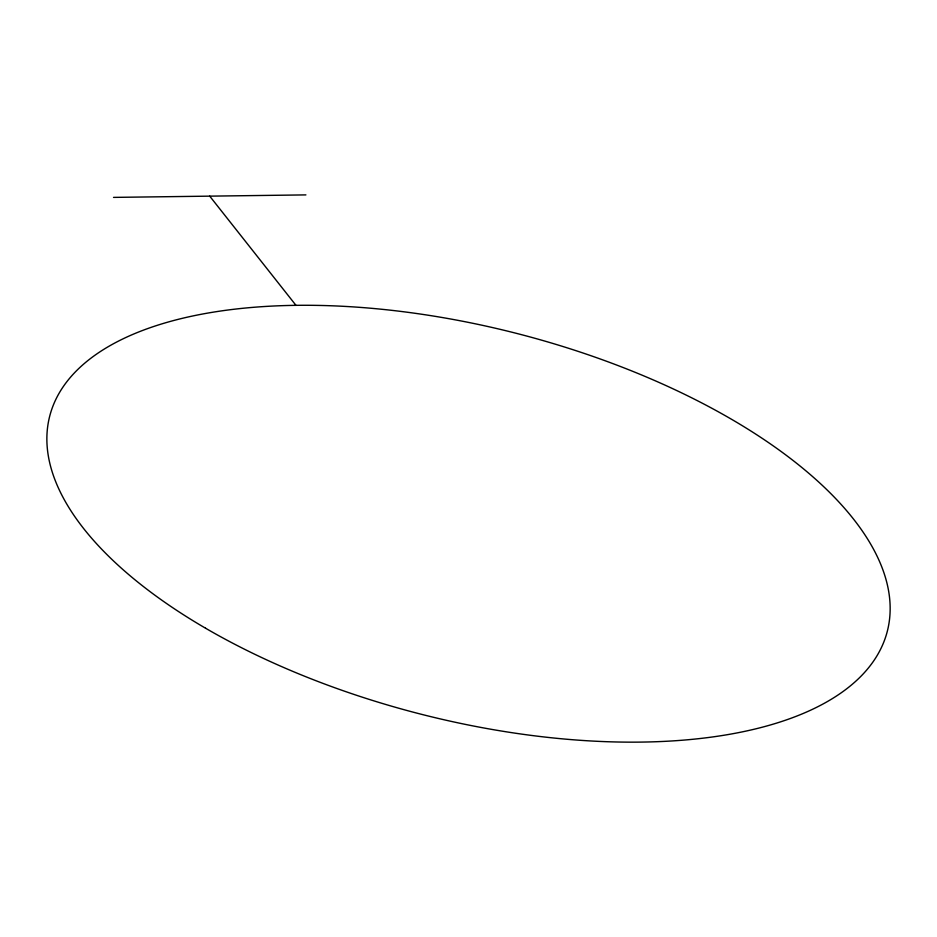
<?xml version="1.0" encoding="UTF-8"?>
<svg xmlns="http://www.w3.org/2000/svg" width="937" height="937" viewBox="0 0 937 937"><rect width="100%" height="100%" fill="white"/><g stroke="black" fill="none" stroke-linecap="round" stroke-linejoin="round"><path stroke-width="1.41" d="M113.529 197.391L305.907 194.896M209.712 196.138L295.975 305.333M205.578 628.223A432.414 196.313 14.4 0 0 885.442 637.593A432.414 196.313 14.4 0 0 314.481 305.345A432.414 196.313 14.4 0 0 205.578 628.223"/></g></svg>
